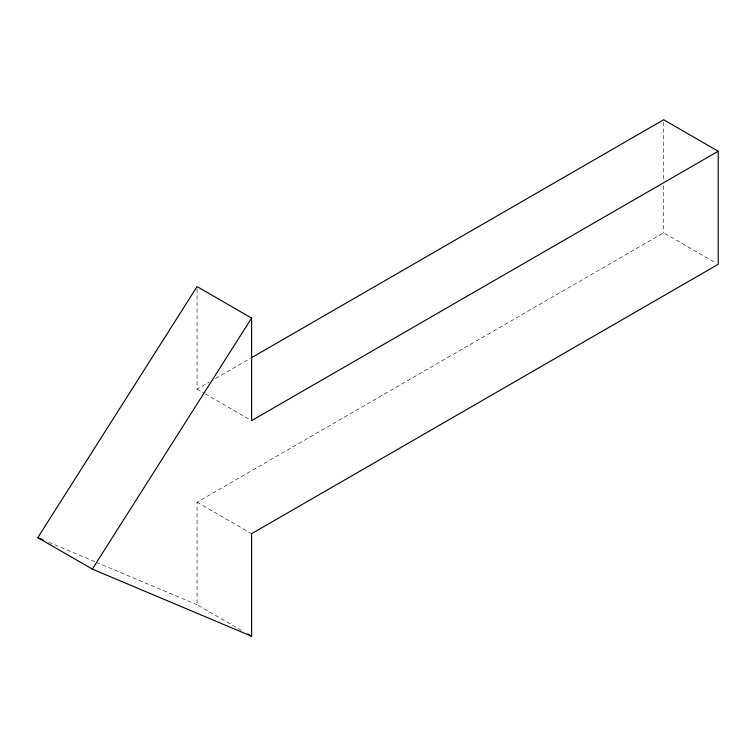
<?xml version="1.0" encoding="UTF-8"?>
<svg xmlns="http://www.w3.org/2000/svg" width="756" height="756" viewBox="0 0 756 756"><rect width="100%" height="100%" fill="white"/><g stroke="black" fill="none" stroke-linecap="round" stroke-linejoin="round"><path stroke-width="0.57" stroke-dasharray="3.78 2.83" d="M197.061 288.953L197.061 389.142L209.308 382.073M215.441 378.539L250.151 358.495M241.495 630.419L197.061 604.762L197.061 502.211L663.664 232.82L716.178 263.145M48.63 542.194L95.218 561.831M96.305 562.284L197.061 604.762M197.061 389.142L204.129 393.224M205.141 393.81L251.597 420.629M197.061 502.211L251.597 533.698M663.664 122.113L663.664 180.996M663.664 185.711L663.664 232.82"/><path stroke-width="1.13" d="M37.8 537.629L197.061 286.6L251.597 318.087L251.597 420.629L718.2 151.238L718.2 264.307L251.597 533.698L251.597 636.25L92.336 569.117L37.8 537.629L43.215 539.907M92.336 569.117L251.597 318.087M251.172 357.9L663.664 119.75L718.2 151.238M247.552 633.915L251.597 636.25"/></g></svg>
